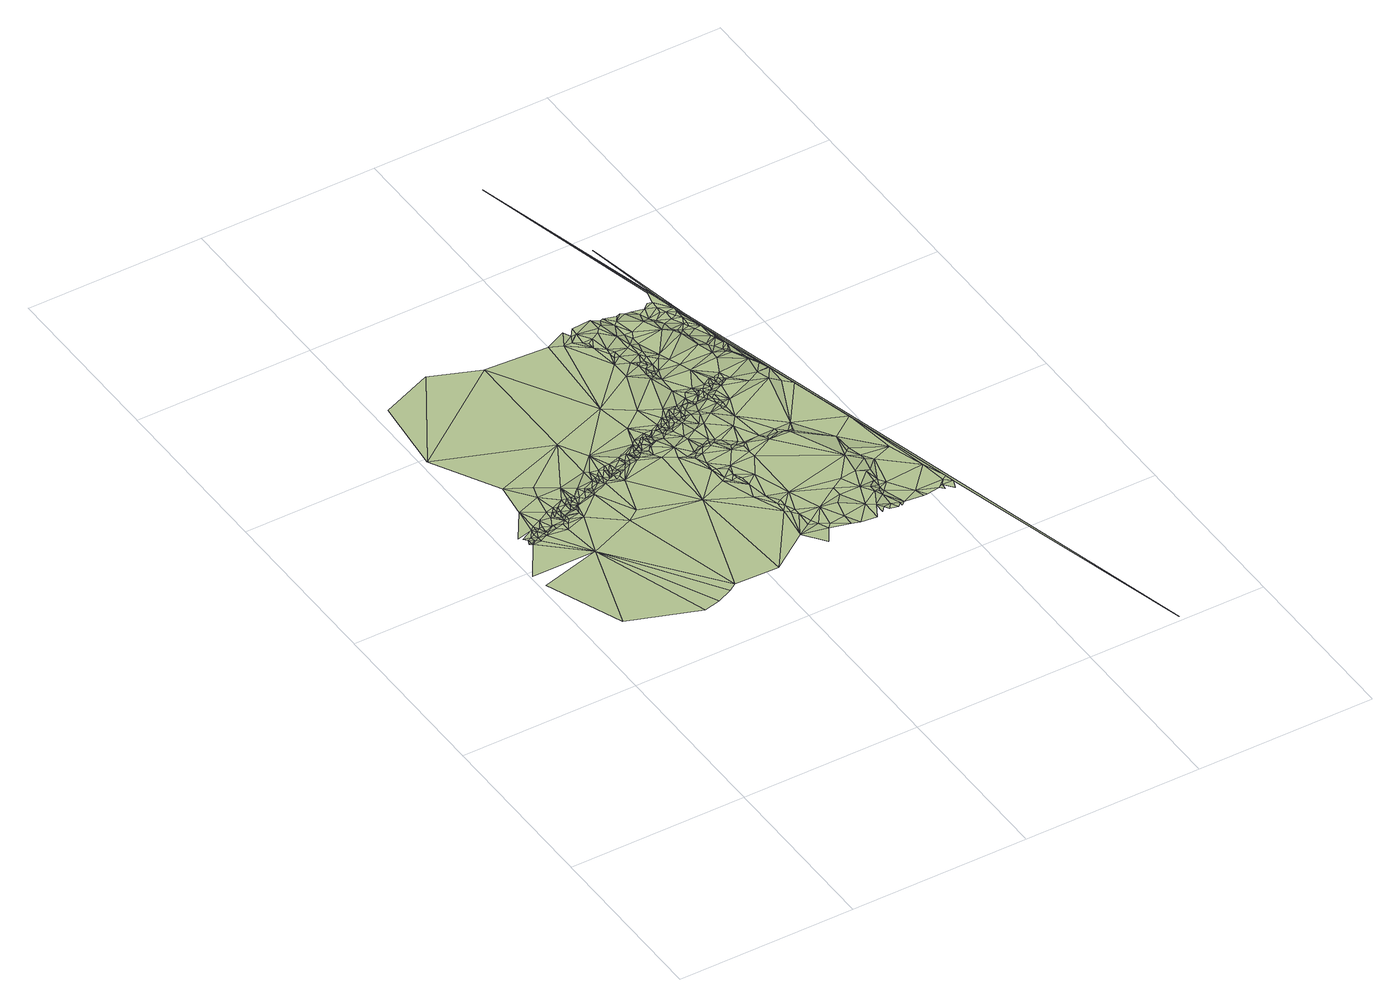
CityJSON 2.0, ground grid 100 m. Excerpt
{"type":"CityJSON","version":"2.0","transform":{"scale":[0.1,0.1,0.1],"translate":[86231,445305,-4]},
"CityObjects":{
"terrain1":{"type":"TINRelief","geometry":[{"type":"CompositeSurface","lod":"1","boundaries":[[[0,1,2]],[[3,2,4]],[[5,6,4]],[[7,6,5]],[[8,5,4]],[[8,7,5]],[[9,10,7]],[[11,8,4]],[[9,7,8]],[[12,10,9]],[[9,8,13]],[[11,13,8]],[[14,9,13]],[[12,9,14]],[[2,1,15]],[[12,16,17]],[[2,11,4]],[[11,18,13]],[[14,13,19]],[[12,14,19]],[[12,19,20]],[[13,21,19]],[[12,20,22]],[[13,18,21]],[[2,18,11]],[[19,23,20]],[[22,20,23]],[[12,22,16]],[[19,21,24]],[[18,25,21]],[[19,24,23]],[[21,25,24]],[[22,23,26]],[[23,24,27]],[[18,28,25]],[[22,26,16]],[[23,27,26]],[[24,25,29]],[[24,30,27]],[[2,31,18]],[[18,31,28]],[[25,28,29]],[[27,30,26]],[[24,29,30]],[[16,26,32]],[[26,30,33]],[[28,34,29]],[[28,31,34]],[[26,33,32]],[[30,29,35]],[[2,15,36]],[[29,34,35]],[[30,35,33]],[[16,37,38]],[[31,39,34]],[[16,32,37]],[[2,40,31]],[[33,41,32]],[[34,39,35]],[[33,35,42]],[[33,42,41]],[[39,43,35]],[[42,35,44]],[[32,41,45]],[[42,46,41]],[[31,40,39]],[[42,44,46]],[[35,47,44]],[[48,41,46]],[[35,43,47]],[[48,45,41]],[[32,45,37]],[[44,47,49]],[[46,44,50]],[[2,36,51]],[[48,46,50]],[[39,40,43]],[[44,49,50]],[[52,38,37]],[[48,53,45]],[[48,50,53]],[[54,47,43]],[[54,49,47]],[[55,50,49]],[[37,45,56]],[[57,53,50]],[[45,53,56]],[[54,43,40]],[[2,58,40]],[[59,55,49]],[[59,49,54]],[[55,57,50]],[[2,51,60]],[[56,53,57]],[[61,38,62]],[[63,55,59]],[[54,40,64]],[[65,57,55]],[[52,37,66]],[[65,55,63]],[[61,67,68]],[[2,60,58]],[[59,54,64]],[[37,56,66]],[[69,56,57]],[[70,57,65]],[[63,59,64]],[[69,57,70]],[[65,63,71]],[[63,64,71]],[[70,65,72]],[[69,70,72]],[[65,71,73]],[[64,73,71]],[[65,73,72]],[[69,66,56]],[[69,72,74]],[[69,74,66]],[[40,75,64]],[[72,73,76]],[[72,76,74]],[[52,62,38]],[[64,77,73]],[[74,76,78]],[[66,74,78]],[[73,79,76]],[[76,79,78]],[[58,75,40]],[[73,77,79]],[[80,66,78]],[[64,75,77]],[[80,78,79]],[[79,77,81]],[[80,79,81]],[[52,66,62]],[[82,81,77]],[[82,77,75]],[[80,81,83]],[[84,66,80]],[[81,85,83]],[[58,86,75]],[[82,85,81]],[[82,75,87]],[[88,80,83]],[[82,87,85]],[[83,85,89]],[[85,87,89]],[[88,83,89]],[[61,90,67]],[[91,87,75]],[[84,80,88]],[[86,91,75]],[[61,62,90]],[[92,89,87]],[[84,62,66]],[[92,88,89]],[[91,92,87]],[[93,58,60]],[[92,94,88]],[[88,94,95]],[[84,88,96]],[[88,95,96]],[[92,97,94]],[[91,98,92]],[[94,97,95]],[[92,98,97]],[[95,99,96]],[[100,91,86]],[[95,97,99]],[[91,101,98]],[[93,86,58]],[[98,102,97]],[[98,101,102]],[[97,102,99]],[[96,99,103]],[[100,101,91]],[[99,102,103]],[[84,96,104]],[[105,102,101]],[[106,93,60]],[[107,105,101]],[[108,103,102]],[[107,101,109]],[[84,104,62]],[[100,109,101]],[[96,103,104]],[[108,102,105]],[[110,105,107]],[[111,103,108]],[[112,108,105]],[[110,112,105]],[[113,107,109]],[[113,109,100]],[[93,100,86]],[[111,104,103]],[[111,108,112]],[[114,110,107]],[[110,115,112]],[[114,107,113]],[[116,111,112]],[[117,113,100]],[[116,112,115]],[[118,115,110]],[[116,104,111]],[[118,110,114]],[[117,114,113]],[[119,116,115]],[[118,119,115]],[[117,118,114]],[[120,117,100]],[[121,104,116]],[[122,116,119]],[[123,119,118]],[[123,118,117]],[[121,116,122]],[[120,100,124]],[[123,122,119]],[[120,123,117]],[[125,62,104]],[[126,121,122]],[[126,122,123]],[[127,123,120]],[[121,128,104]],[[127,126,123]],[[129,121,126]],[[93,130,100]],[[130,124,100]],[[127,120,124]],[[129,126,127]],[[127,124,131]],[[129,127,131]],[[132,93,106]],[[125,90,62]],[[129,131,133]],[[129,128,121]],[[124,134,131]],[[129,133,135]],[[131,134,133]],[[135,133,136]],[[133,134,136]],[[135,136,137]],[[129,135,128]],[[138,104,128]],[[134,139,136]],[[130,134,124]],[[136,139,137]],[[132,106,140]],[[135,137,128]],[[134,141,139]],[[137,139,142]],[[137,142,143]],[[137,143,128]],[[125,104,138]],[[130,141,134]],[[139,144,142]],[[143,142,145]],[[93,146,130]],[[139,147,144]],[[143,145,128]],[[139,141,147]],[[142,144,145]],[[128,145,148]],[[144,149,145]],[[144,147,150]],[[141,151,147]],[[152,153,93]],[[154,148,145]],[[93,155,146]],[[144,150,149]],[[153,155,93]],[[154,145,149]],[[138,128,148]],[[132,152,93]],[[147,151,150]],[[156,141,130]],[[157,148,154]],[[158,154,149]],[[159,149,150]],[[156,151,141]],[[160,150,151]],[[157,154,158]],[[159,158,149]],[[161,148,157]],[[161,138,148]],[[160,159,150]],[[156,130,146]],[[162,160,151]],[[163,157,158]],[[159,163,158]],[[162,159,160]],[[164,157,163]],[[140,165,166]],[[161,157,164]],[[156,162,151]],[[132,140,167]],[[168,163,159]],[[169,140,170]],[[162,168,159]],[[140,171,170]],[[169,167,140]],[[172,164,163]],[[173,156,146]],[[153,174,155]],[[175,173,146]],[[175,146,155]],[[168,172,163]],[[176,161,164]],[[153,177,174]],[[152,178,153]],[[179,138,161]],[[140,166,171]],[[172,176,164]],[[125,180,90]],[[132,181,152]],[[153,178,177]],[[182,168,162]],[[155,174,183]],[[152,181,184]],[[182,162,156]],[[175,185,173]],[[175,155,186]],[[182,172,168]],[[179,161,176]],[[155,183,186]],[[152,184,178]],[[132,167,187]],[[179,176,172]],[[132,187,181]],[[177,188,174]],[[169,170,189]],[[173,190,156]],[[170,171,189]],[[173,185,191]],[[192,125,138]],[[174,193,183]],[[178,194,177]],[[195,167,169]],[[195,187,167]],[[194,188,177]],[[196,184,181]],[[175,197,185]],[[175,186,197]],[[198,138,179]],[[196,181,187]],[[174,188,193]],[[173,191,190]],[[199,179,172]],[[182,200,172]],[[201,194,178]],[[202,186,183]],[[197,191,185]],[[201,188,194]],[[200,199,172]],[[203,171,166]],[[204,182,156]],[[202,183,193]],[[156,190,205]],[[198,192,138]],[[206,200,182]],[[207,178,184]],[[202,193,188]],[[198,179,199]],[[169,189,208]],[[195,209,187]],[[196,209,184]],[[191,210,190]],[[208,189,171]],[[207,201,178]],[[196,187,209]],[[195,169,208]],[[197,210,191]],[[207,188,201]],[[204,206,182]],[[200,211,199]],[[211,212,199]],[[204,156,205]],[[198,199,212]],[[206,213,200]],[[207,202,188]],[[208,171,203]],[[213,211,200]],[[190,210,214]],[[203,166,215]],[[216,197,186]],[[207,184,209]],[[190,214,205]],[[206,217,213]],[[218,212,211]],[[218,198,212]],[[219,211,213]],[[204,217,206]],[[216,186,202]],[[219,218,211]],[[197,220,210]],[[195,208,209]],[[221,198,218]],[[222,219,213]],[[217,222,213]],[[210,223,214]],[[224,218,219]],[[225,198,221]],[[205,214,223]],[[224,219,222]],[[225,192,198]],[[226,221,218]],[[226,218,224]],[[210,227,223]],[[192,228,125]],[[208,203,229]],[[210,220,227]],[[216,220,197]],[[203,215,229]],[[225,221,226]],[[230,204,205]],[[204,231,217]],[[232,224,222]],[[217,231,222]],[[233,226,224]],[[234,205,223]],[[125,235,180]],[[207,236,202]],[[237,225,226]],[[220,238,227]],[[233,237,226]],[[232,233,224]],[[234,223,227]],[[225,239,192]],[[207,209,236]],[[240,225,237]],[[234,230,205]],[[231,232,222]],[[230,231,204]],[[216,238,220]],[[241,237,233]],[[229,215,242]],[[216,202,243]],[[227,238,244]],[[241,240,237]],[[241,233,232]],[[240,239,225]],[[234,227,244]],[[208,229,245]],[[246,240,241]],[[202,236,243]],[[125,247,235]],[[241,232,248]],[[231,248,232]],[[249,209,208]],[[216,250,238]],[[125,228,247]],[[246,251,240]],[[238,252,244]],[[253,246,241]],[[253,241,248]],[[240,251,239]],[[231,254,248]],[[238,250,252]],[[253,255,246]],[[256,231,230]],[[246,255,251]],[[257,230,234]],[[253,248,258]],[[248,254,258]],[[257,234,244]],[[256,254,231]],[[216,259,250]],[[260,208,245]],[[239,261,192]],[[216,243,262]],[[229,242,263]],[[216,262,259]],[[255,264,251]],[[253,265,255]],[[257,256,230]],[[254,266,258]],[[239,251,267]],[[253,258,265]],[[252,250,268]],[[229,263,245]],[[255,265,264]],[[256,269,254]],[[254,269,266]],[[258,266,270]],[[249,208,260]],[[250,259,268]],[[192,261,228]],[[251,264,267]],[[258,270,265]],[[271,180,235]],[[266,269,270]],[[272,262,243]],[[244,252,273]],[[272,259,262]],[[264,265,274]],[[264,274,267]],[[275,263,242]],[[270,276,265]],[[277,268,259]],[[270,269,276]],[[277,259,272]],[[257,278,256]],[[257,244,273]],[[256,278,269]],[[279,209,249]],[[265,280,274]],[[260,245,263]],[[274,280,267]],[[281,239,267]],[[265,276,280]],[[252,268,273]],[[282,243,236]],[[269,283,276]],[[235,284,285]],[[286,284,235]],[[269,278,283]],[[209,287,236]],[[286,235,247]],[[282,272,243]],[[271,235,285]],[[281,261,239]],[[273,268,277]],[[267,280,288]],[[257,289,278]],[[276,290,280]],[[275,291,263]],[[292,277,272]],[[276,283,293]],[[294,247,228]],[[257,273,289]],[[286,295,284]],[[278,289,283]],[[280,290,296]],[[281,267,288]],[[276,293,290]],[[261,297,228]],[[284,298,285]],[[280,296,288]],[[284,295,298]],[[249,260,299]],[[260,263,299]],[[286,247,300]],[[297,301,228]],[[292,273,277]],[[247,302,300]],[[286,303,295]],[[294,228,301]],[[247,304,302]],[[282,292,272]],[[290,305,296]],[[294,304,247]],[[291,306,307]],[[308,285,298]],[[296,305,288]],[[290,293,309]],[[279,287,209]],[[310,295,303]],[[290,309,305]],[[310,298,295]],[[311,286,300]],[[310,303,286]],[[261,312,297]],[[281,313,261]],[[311,310,286]],[[281,288,314]],[[315,300,302]],[[263,291,316]],[[283,289,317]],[[283,318,293]],[[279,249,299]],[[315,302,304]],[[319,309,293]],[[261,313,312]],[[319,305,309]],[[311,300,315]],[[320,289,273]],[[297,312,321]],[[291,307,322]],[[297,323,301]],[[297,321,323]],[[324,294,301]],[[288,305,325]],[[292,320,273]],[[263,316,299]],[[312,313,326]],[[312,326,321]],[[327,292,282]],[[282,236,287]],[[288,325,314]],[[328,294,324]],[[310,329,298]],[[322,307,330]],[[318,319,293]],[[281,331,313]],[[319,325,305]],[[283,317,318]],[[281,314,331]],[[328,324,301]],[[320,332,289]],[[311,329,310]],[[321,333,323]],[[294,334,304]],[[321,326,333]],[[335,289,332]],[[315,304,336]],[[311,315,336]],[[323,337,301]],[[291,322,338]],[[317,289,335]],[[308,298,339]],[[313,340,326]],[[328,301,337]],[[291,338,316]],[[328,334,294]],[[322,330,341]],[[342,325,319]],[[343,314,325]],[[326,340,333]],[[344,327,282]],[[345,342,319]],[[345,319,318]],[[333,346,323]],[[347,292,327]],[[331,314,343]],[[298,329,348]],[[323,346,337]],[[336,304,334]],[[349,328,337]],[[347,320,292]],[[299,316,350]],[[320,351,332]],[[279,299,352]],[[333,340,346]],[[353,329,311]],[[335,332,351]],[[349,334,328]],[[354,325,342]],[[353,311,336]],[[354,343,325]],[[322,341,355]],[[349,337,346]],[[339,298,348]],[[356,318,317]],[[317,335,357]],[[322,355,338]],[[316,338,358]],[[354,331,343]],[[335,351,357]],[[359,345,318]],[[360,342,345]],[[361,344,282]],[[347,327,344]],[[359,318,356]],[[349,346,362]],[[356,317,363]],[[360,354,342]],[[349,362,334]],[[317,357,363]],[[299,350,364]],[[350,316,365]],[[313,366,340]],[[365,316,358]],[[367,358,338]],[[320,368,351]],[[354,369,331]],[[313,331,370]],[[361,282,371]],[[360,345,359]],[[336,334,372]],[[340,373,346]],[[374,338,355]],[[353,348,329]],[[356,363,375]],[[374,355,376]],[[359,356,375]],[[334,362,377]],[[374,367,338]],[[351,368,357]],[[360,369,354]],[[334,377,372]],[[353,336,372]],[[365,358,367]],[[346,373,362]],[[378,350,365]],[[352,299,379]],[[357,368,363]],[[331,369,380]],[[279,352,287]],[[364,350,378]],[[379,299,364]],[[353,381,348]],[[371,282,287]],[[360,359,382]],[[339,348,381]],[[363,368,375]],[[347,344,383]],[[359,375,384]],[[361,383,344]],[[360,382,369]],[[347,385,320]],[[340,386,373]],[[313,370,366]],[[362,387,377]],[[372,377,388]],[[359,384,382]],[[353,372,389]],[[331,380,370]],[[361,371,383]],[[375,368,384]],[[362,373,387]],[[390,365,367]],[[369,391,380]],[[339,381,392]],[[369,382,391]],[[340,366,386]],[[390,378,365]],[[393,364,378]],[[394,381,353]],[[395,383,371]],[[377,387,388]],[[372,388,396]],[[372,396,389]],[[374,397,367]],[[393,379,364]],[[390,393,378]],[[347,383,385]],[[380,391,398]],[[399,352,379]],[[400,383,395]],[[394,353,389]],[[386,387,373]],[[384,368,401]],[[394,392,381]],[[382,384,401]],[[382,402,391]],[[399,379,393]],[[380,398,403]],[[390,367,397]],[[391,402,398]],[[400,385,383]],[[380,403,370]],[[382,401,402]],[[400,395,385]],[[399,404,352]],[[405,392,394]],[[404,287,352]],[[389,396,406]],[[398,402,403]],[[394,389,406]],[[374,407,397]],[[395,371,408]],[[402,401,409]],[[402,410,403]],[[370,403,411]],[[320,412,368]],[[405,394,413]],[[402,409,410]],[[371,287,408]],[[414,393,390]],[[414,399,393]],[[394,406,413]],[[403,410,411]],[[401,415,409]],[[395,408,385]],[[409,415,410]],[[416,417,287]],[[368,418,401]],[[419,388,387]],[[320,385,412]],[[405,413,420]],[[396,388,419]],[[410,421,411]],[[370,411,422]],[[416,287,404]],[[401,423,415]],[[408,287,417]],[[410,415,421]],[[414,404,399]],[[416,424,417]],[[397,407,425]],[[406,396,419]],[[366,426,386]],[[427,387,386]],[[366,370,428]],[[411,421,422]],[[415,429,421]],[[415,423,429]],[[424,408,417]],[[430,413,406]],[[413,431,420]],[[416,404,414]],[[421,429,422]],[[401,418,423]],[[423,432,429]],[[413,433,431]],[[434,370,422]],[[429,432,422]],[[435,397,425]],[[436,390,397]],[[430,433,413]],[[423,418,432]],[[430,406,419]],[[436,414,390]],[[368,412,418]],[[437,419,387]],[[434,428,370]],[[438,424,416]],[[366,428,426]],[[426,427,386]],[[427,437,387]],[[438,416,414]],[[438,408,424]],[[408,439,385]],[[440,397,435]],[[441,433,430]],[[432,418,442]],[[430,419,443]],[[422,432,444]],[[441,445,433]],[[436,397,440]],[[446,447,435]],[[430,443,448]],[[441,430,448]],[[385,449,412]],[[440,435,447]],[[450,419,437]],[[419,451,443]],[[434,422,444]],[[436,438,414]],[[450,451,419]],[[443,452,448]],[[453,449,385]],[[441,454,445]],[[439,453,385]],[[442,418,412]],[[443,451,452]],[[428,455,426]],[[438,439,408]],[[434,456,428]],[[457,450,437]],[[426,458,427]],[[432,442,444]],[[441,448,454]],[[457,437,427]],[[459,460,447]],[[460,440,447]],[[426,461,458]],[[426,455,461]],[[462,457,427]],[[462,427,458]],[[428,463,455]],[[464,448,452]],[[434,465,456]],[[466,452,451]],[[428,467,463]],[[428,456,467]],[[436,440,468]],[[450,469,451]],[[457,469,450]],[[448,470,454]],[[468,440,460]],[[434,444,465]],[[464,470,448]],[[462,469,457]],[[436,439,438]],[[462,458,471]],[[442,412,472]],[[466,473,452]],[[464,452,473]],[[458,461,474]],[[436,468,439]],[[466,451,469]],[[468,460,439]],[[455,475,461]],[[476,467,456]],[[463,475,455]],[[477,456,465]],[[449,472,412]],[[478,454,479]],[[470,479,454]],[[476,456,477]],[[480,444,442]],[[462,481,469]],[[460,482,483]],[[458,474,471]],[[460,453,439]],[[467,484,463]],[[462,471,481]],[[480,442,485]],[[442,472,485]],[[464,473,470]],[[477,465,486]],[[466,487,473]],[[461,475,474]],[[465,444,486]],[[476,488,467]],[[460,488,453]],[[453,472,449]],[[466,469,489]],[[469,481,490]],[[463,484,475]],[[466,489,487]],[[476,477,488]],[[480,486,444]],[[469,490,489]],[[467,488,484]],[[477,486,488]],[[480,485,486]],[[453,485,472]],[[470,473,491]],[[470,491,479]],[[492,473,487]],[[481,471,493]],[[481,493,490]],[[453,488,485]],[[488,486,485]],[[471,474,493]],[[490,493,489]],[[492,487,489]],[[474,475,494]],[[475,484,495]],[[475,495,494]],[[495,484,494]],[[492,491,473]],[[488,494,484]],[[474,494,493]],[[492,489,493]],[[460,483,488]],[[488,493,494]],[[496,479,491]],[[488,491,493]],[[492,493,491]],[[488,497,491]]]}]}
},
"vertices":[
[25,1860,24],[197,1430,26],[363,1950,26],[3,1950,27],[138,2160,23],[139,2180,14],[128,2180,12],[140,2210,11],[161,2180,19],[160,2220,11],[116,2220,22],[184,2160,23],[183,2250,27],[192,2200,11],[183,2230,11],[584,1290,26],[206,2400,23],[94,2230,27],[228,2180,25],[207,2240,14],[206,2250,23],[230,2210,16],[205,2270,26],[228,2250,16],[247,2220,11],[252,2200,24],[253,2290,26],[252,2260,12],[295,2200,25],[297,2230,21],[294,2240,11],[340,2160,26],[319,2330,25],[319,2290,16],[340,2210,25],[364,2230,25],[677,1310,26],[343,2450,23],[231,2590,28],[363,2200,26],[455,2200,26],[342,2310,26],[344,2290,11],[386,2230,24],[372,2270,12],[364,2340,26],[363,2310,18],[385,2250,24],[363,2310,23],[386,2270,16],[386,2310,14],[766,1350,26],[362,2520,27],[385,2330,27],[453,2240,25],[436,2290,13],[431,2370,26],[430,2330,22],[633,2060,26],[455,2270,24],[811,1380,25],[27,2960,27],[632,2730,28],[454,2290,16],[476,2290,24],[455,2330,11],[475,2450,24],[363,3510,28],[72,3390,29],[456,2360,28],[454,2340,17],[476,2300,18],[476,2340,16],[491,2310,11],[477,2360,27],[589,2320,25],[498,2350,16],[545,2330,12],[499,2360,25],[522,2350,13],[543,2400,27],[566,2370,14],[589,2340,21],[569,2380,25],[635,2490,23],[590,2380,12],[700,2110,26],[611,2360,11],[635,2410,27],[614,2380,12],[633,3400,29],[680,2360,25],[659,2400,11],[1017,2000,25],[656,2410,18],[657,2420,28],[656,2470,27],[678,2410,11],[679,2380,15],[678,2430,28],[771,2330,25],[700,2370,25],[701,2420,11],[701,2460,28],[725,2580,24],[729,2400,12],[1060,1370,25],[747,2390,25],[726,2450,28],[746,2360,26],[747,2410,14],[746,2470,28],[746,2440,16],[769,2370,25],[791,2400,25],[770,2440,11],[770,2470,28],[815,2400,26],[793,2430,12],[791,2450,12],[859,2420,24],[837,2490,28],[835,2480,19],[851,2450,12],[903,2430,24],[957,2850,28],[859,2470,11],[881,2460,13],[949,2540,25],[884,2500,23],[1017,2380,26],[905,2460,16],[1309,1720,25],[911,2470,12],[927,2440,24],[903,2500,14],[925,2470,12],[927,2500,12],[993,2660,24],[950,2470,22],[1285,1530,23],[993,2420,25],[951,2510,11],[948,2510,15],[970,2490,13],[972,2520,16],[1085,2340,25],[993,2460,23],[971,2560,26],[993,2530,12],[1016,2490,25],[1018,2480,24],[1240,1890,25],[1174,2070,26],[994,2550,25],[1174,2170,26],[1107,2410,28],[1015,2560,25],[1016,2550,20],[1037,2510,12],[1041,2500,24],[1038,2580,27],[1062,2500,25],[1038,2550,14],[1040,2560,21],[1374,1410,24],[1418,1480,38],[1331,1690,32],[1062,2520,16],[1354,1650,36],[1353,1570,27],[1395,1540,37],[1062,2550,11],[1128,2320,25],[1196,2090,26],[1152,2280,32],[1062,2560,15],[1218,2050,26],[1265,1970,35],[1084,2580,26],[988,3380,27],[1308,1780,32],[1105,2500,23],[1195,2160,32],[1288,1860,32],[1151,2290,33],[1173,2220,36],[1330,1740,36],[1240,2080,36],[1375,1580,36],[1174,2330,26],[1175,2310,35],[1107,2750,23],[1241,2120,37],[1243,2050,32],[1354,1690,37],[1332,1790,36],[1196,2290,35],[1129,2600,27],[1106,2580,16],[1128,2550,11],[1264,2030,36],[1264,2140,37],[1442,1510,37],[1196,2460,24],[1198,2430,27],[1129,2520,23],[1330,2020,36],[1466,1640,37],[1399,1820,36],[1221,2330,35],[1129,2580,11],[1128,2580,15],[1150,2550,18],[1220,2360,24],[1530,1450,38],[1332,2240,36],[1173,2520,23],[1152,2590,12],[1158,2560,11],[1264,2320,36],[1150,2600,25],[1175,2540,23],[1241,2360,23],[1174,2560,14],[1175,2630,28],[1175,2600,17],[1263,2340,36],[1195,2990,27],[1532,1520,37],[1265,2470,27],[1243,2550,23],[1219,2580,12],[1197,2600,11],[1286,2380,24],[1061,3350,26],[1401,2140,36],[1196,2610,15],[1286,2330,36],[1218,2690,26],[1197,2630,26],[1219,2620,18],[1577,1440,36],[1398,2180,36],[1310,2360,25],[1557,1620,40],[1218,2630,22],[1195,3100,26],[1241,2580,18],[1600,1730,35],[1353,2280,26],[1240,2670,27],[1333,2340,24],[1242,2620,13],[1263,2560,24],[1241,2630,21],[1308,2500,23],[1330,2490,26],[1268,2600,11],[1377,2270,24],[1601,1670,37],[1286,2910,33],[1398,2230,37],[1667,1540,37],[1264,2660,27],[1287,2640,15],[1286,2590,22],[1287,2670,28],[1399,2290,23],[1309,2580,27],[1286,2600,18],[1105,3430,31],[1421,2250,35],[1444,2400,23],[1286,2650,23],[1667,1430,35],[1309,2630,22],[1421,2270,23],[1353,2560,23],[1669,1770,36],[1309,2660,28],[1330,2780,24],[1533,2210,36],[1355,2580,25],[1107,3350,26],[1128,3390,28],[1173,3260,28],[1781,1910,37],[1353,2700,24],[1398,2540,27],[1353,2670,16],[1712,1510,37],[1511,2270,24],[1377,2640,18],[1263,3060,35],[1150,3320,26],[1353,2670,19],[1286,2950,28],[1152,3380,36],[1715,1670,36],[1218,3180,27],[1287,3020,32],[1220,3140,28],[1173,3300,28],[1242,3130,34],[1376,2670,13],[1711,1450,36],[1735,1480,36],[1153,3420,43],[1377,2650,12],[1198,3310,38],[1219,3210,34],[1309,2920,25],[1330,2880,28],[1376,2740,25],[1241,3170,36],[1758,1600,37],[1466,2590,24],[1444,2640,24],[1398,2660,13],[1488,2460,22],[1309,2950,32],[1778,1490,26],[1309,2990,24],[1285,3040,36],[1422,2700,20],[1331,2930,23],[1534,2230,37],[1308,3040,35],[1243,3330,41],[1758,1460,27],[1422,2750,22],[1465,2540,27],[1332,2950,28],[1330,3090,38],[1467,2560,30],[1309,3160,39],[1331,3010,26],[1780,1560,33],[1264,3430,42],[1354,2950,24],[1802,1450,26],[1426,2690,13],[1420,2720,26],[1600,2240,27],[1443,2670,12],[1354,3000,23],[1602,2270,26],[1265,3360,41],[1331,3040,32],[1758,1640,38],[1490,2540,24],[1758,1780,37],[1309,3260,41],[1443,2720,25],[1825,1470,26],[1467,2630,25],[1488,2570,33],[1779,1590,38],[1467,2680,17],[1465,2710,13],[1623,2220,36],[1353,3060,36],[1490,2600,26],[1803,1680,26],[1803,1620,26],[1466,2930,28],[1804,1590,26],[1535,2580,26],[1467,2720,22],[1488,2870,24],[1647,2200,38],[1330,3170,40],[1398,3020,32],[1847,1470,25],[1490,2650,25],[1823,1450,26],[1355,3100,38],[1803,1640,26],[1804,1750,38],[1488,2740,26],[1286,3370,43],[1504,2700,12],[1646,2220,31],[1513,2670,24],[1690,2270,26],[1444,2990,26],[1422,3050,26],[1378,3170,25],[1353,3260,29],[1850,1640,26],[1510,2720,15],[1308,3410,32],[1825,1680,25],[1353,3350,27],[1668,2200,36],[1376,3220,27],[1936,1510,26],[1512,2740,24],[1826,1750,37],[1670,2220,30],[1555,2690,25],[1535,2730,14],[1535,2770,25],[1849,1840,32],[1330,3420,27],[1399,3260,28],[1960,1470,12],[1826,2060,27],[1557,2720,13],[1556,2740,14],[1555,2760,26],[1781,2610,27],[1376,3370,28],[1893,1820,25],[1580,2720,19],[1850,1880,27],[1803,1930,37],[1691,2650,23],[1533,3200,27],[1398,3400,28],[1578,2760,14],[1601,2780,23],[1602,2720,23],[1827,1950,30],[1980,1470,13],[1624,3010,26],[1601,3130,20],[1648,2920,28],[1601,2740,15],[1489,3300,27],[1421,3410,27],[1623,2720,24],[1443,3400,25],[1648,2880,26],[2049,1470,23],[2074,1660,24],[1580,3170,22],[2006,1860,25],[1962,2160,24],[2095,1510,23],[1511,3370,10],[1758,2680,27],[1535,3280,19],[1781,2800,17],[1488,3410,10],[2073,1450,19],[2072,1480,23],[1533,3320,10],[1827,2570,21],[1578,3190,17],[1578,3250,10],[1556,3290,10],[1872,2520,21],[1554,3390,12],[1670,2990,18],[1713,2900,23],[1602,3170,14],[1624,3100,15],[2117,1430,22],[2136,1480,22],[1669,3010,14],[1625,3160,11],[1692,2970,14],[1603,3330,12],[1735,2880,21],[1624,3260,12],[1714,2930,13],[2125,1530,23],[1657,3200,10],[1602,3360,22],[1684,3140,10],[1826,2680,24],[1624,3310,19],[1722,3050,11],[1730,3030,10],[1737,2920,11],[1738,2900,15],[1579,3410,23],[1601,3400,27],[1804,2740,25],[1668,3170,10],[2515,0,40],[1350,4560,28],[1748,2980,10],[1825,2690,22],[1782,2830,12],[1648,3260,21],[1759,2960,10],[1668,3230,24],[1669,3190,17],[1670,3310,25],[1669,3280,24],[1713,3130,23],[1735,3040,15],[1737,3020,11],[1623,3480,28],[1534,3840,74]
]}
